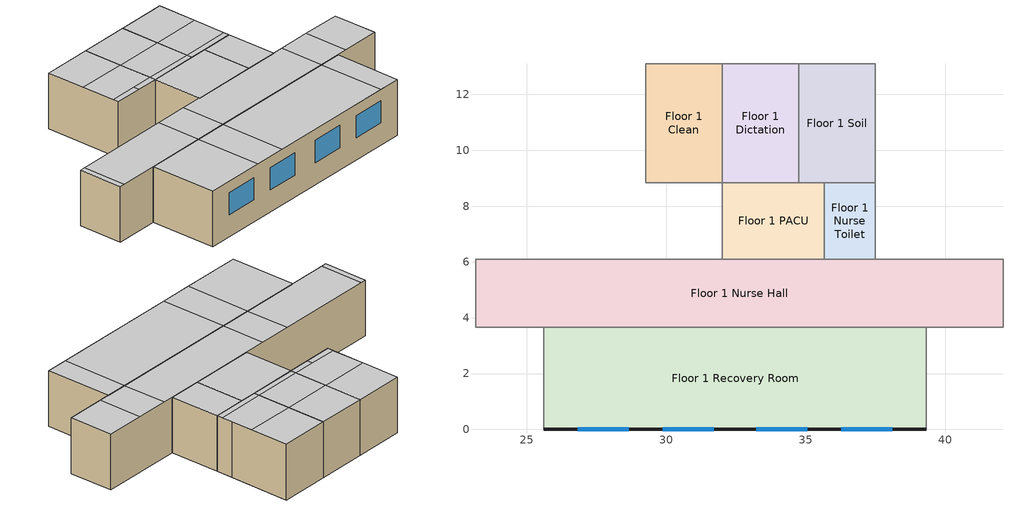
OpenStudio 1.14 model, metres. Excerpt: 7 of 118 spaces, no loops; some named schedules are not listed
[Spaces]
Floor 1 Clean
 floor ground: 32,13.11 32,8.84 29.26,8.84 29.26,13.11 z0
 wall to Floor 1 Nurse Station: 29.26,8.84 32,8.84 z0:3.05
 wall to Floor 1 Humid: 32,13.11 29.26,13.11 z0:3.05
 wall to Floor 1 Nourishment: 29.26,13.11 29.26,8.84 z0:3.05
 wall to Floor 1 Dictation: 32,8.84 32,13.11 z0:3.05
 ceiling to Floor 2 Exam Hall 2: 30.78,8.84 30.78,9.14 29.26,9.14 29.26,8.84 z3.05
 ceiling to Floor 2 Exam 3: 32,8.84 32,9.14 30.78,9.14 30.78,8.84 z3.05
 ceiling to Floor 2 Reception Hall: 32,9.14 32,10.97 29.26,10.97 29.26,9.14 z3.05
 ceiling to Floor 2 X-Ray: 32,10.97 32,13.11 29.26,13.11 29.26,10.97 z3.05
Floor 1 Soil
 floor ground: 37.49,13.11 37.49,8.84 34.75,8.84 34.75,13.11 z0
 wall to Floor 1 PACU: 34.75,8.84 35.66,8.84 z0:3.05
 wall to Floor 1 Soil Work: 37.49,8.84 37.49,9.75 z0:3.05
 wall to Floor 1 Clean Work: 37.49,9.75 37.49,13.11 z0:3.05
 wall to Floor 1 Nurse Toilet: 35.66,8.84 37.49,8.84 z0:3.05
 wall to Floor 1 Dictation: 34.75,13.11 34.75,8.84 z0:3.05
 wall to Floor 1 Sterile Storage: 37.49,13.11 34.75,13.11 z0:3.05
 ceiling to Floor 2 X-Ray: 37.49,10.97 37.49,13.11 34.75,13.11 34.75,10.97 z3.05
 ceiling to Floor 2 Exam 3: 37.49,8.84 37.49,9.14 34.75,9.14 34.75,8.84 z3.05
 ceiling to Floor 2 Reception Hall: 37.49,9.14 37.49,10.97 34.75,10.97 34.75,9.14 z3.05
Floor 1 PACU
 floor ground: 35.66,8.84 35.66,6.1 32,6.1 32,8.84 z0
 wall to Floor 1 Nurse Toilet: 35.66,6.1 35.66,8.84 z0:3.05
 wall to Floor 1 Nurse Station: 32,8.84 32,6.1 z0:3.05
 wall to Floor 1 Nurse Hall: 32,6.1 35.66,6.1 z0:3.05
 wall to Floor 1 Dictation: 34.75,8.84 32,8.84 z0:3.05
 ceiling to Floor 2 Exam 3: 35.66,6.1 35.66,8.84 32,8.84 32,6.1 z3.05
Floor 1 Recovery Room
 floor ground: 39.32,3.66 39.32,0 25.6,0 25.6,3.66 z0
 wall outside: 25.6,0 39.32,0 z0:3.05
 wall to Floor 1 Anesthesia: 39.32,0 39.32,3.66 z0:3.05
 wall to Floor 1 Step Down: 25.6,3.66 25.6,0 z0:3.05
 wall to Floor 1 Nurse Hall: 39.32,3.66 25.6,3.66 z0:3.05
 window: 26.82,0 28.65,0 / 36.27,0 38.1,0 / 33.22,0 35.05,0 / 29.87,0 31.7,0 z1.22:2.44
 ceiling to Floor 2 Exam Hall 3: 39.32,0 39.32,3.66 38.1,3.66 38.1,0 z3.05
 ceiling to Floor 2 Exam 3: 38.1,0 38.1,3.66 30.78,3.66 30.78,0 z3.05
 ceiling to Floor 2 Exam Hall 2: 30.78,0 30.78,3.66 28.96,3.66 28.96,0 z3.05
 ceiling to Floor 2 Exam 2: 28.96,0 28.96,3.66 25.6,3.66 25.6,0 z3.05
Floor 1 Nurse Toilet
 floor ground: 37.49,8.84 37.49,6.1 35.66,6.1 35.66,8.84 z0
 wall to Floor 1 Soil Work: 37.49,6.1 37.49,8.84 z0:3.05
 wall to Floor 1 Nurse Hall: 35.66,6.1 37.49,6.1 z0:3.05
 ceiling to Floor 2 Exam 3: 37.49,6.1 37.49,8.84 35.66,8.84 35.66,6.1 z3.05
Floor 1 Nurse Hall
 floor ground: 42.06,6.1 42.06,3.66 23.16,3.66 23.16,6.1 z0
 wall to Floor 1 Soil Work: 42.06,6.1 37.49,6.1 z0:3.05
 wall to Floor 1 Step Down: 23.16,3.66 25.6,3.66 z0:3.05
 wall to Floor 1 Sterile Hall: 42.06,3.66 42.06,6.1 z0:3.05
 wall to Floor 1 Pre-Op Hall: 23.16,6.1 23.16,3.66 z0:3.05
 wall to Floor 1 Anesthesia: 39.32,3.66 42.06,3.66 z0:3.05
 wall to Floor 1 Nurse Station: 32,6.1 23.16,6.1 z0:3.05
 ceiling to Floor 2 Exam 2: 28.96,3.66 28.96,6.1 23.47,6.1 23.47,3.66 z3.05
 ceiling to Floor 2 Storage 1: 42.06,3.66 42.06,6.1 39.93,6.1 39.93,3.66 z3.05
 ceiling to Floor 2 Exam Hall 1: 23.47,3.66 23.47,6.1 23.16,6.1 23.16,3.66 z3.05
 ceiling to Floor 2 Exam Hall 2: 30.78,3.66 30.78,6.1 28.96,6.1 28.96,3.66 z3.05
 ceiling to Floor 2 Exam 3: 38.1,3.66 38.1,6.1 30.78,6.1 30.78,3.66 z3.05
 ceiling to Floor 2 Exam Hall 3: 39.93,3.66 39.93,6.1 38.1,6.1 38.1,3.66 z3.05
Floor 1 Dictation
 floor ground: 34.75,13.11 34.75,8.84 32,8.84 32,13.11 z0
 wall to Floor 1 Sterile Storage: 34.75,13.11 32,13.11 z0:3.05
 ceiling to Floor 2 Exam 3: 34.75,8.84 34.75,9.14 32,9.14 32,8.84 z3.05
 ceiling to Floor 2 X-Ray: 34.75,10.97 34.75,13.11 32,13.11 32,10.97 z3.05
 ceiling to Floor 2 Reception Hall: 34.75,9.14 34.75,10.97 32,10.97 32,9.14 z3.05
[Site]
Phoenix Sky Harbor Intl Ap_AZ_USA: Latitude {deg}=33.45; Longitude {deg}=-111.98; Time Zone {hr}=-7; Elevation {m}=337; Terrain=City
[Building]
90.1-2013-Outpatient-ASHRAE 169-2B created: 2018-06-08 20:05:11 -0700: North Axis {deg}=0; Default Construction Set=90.1-2013 - Outpatient - ASHRAE 169-2B; Standards Building Type=Outpatient
[Site:GroundTemperature:BuildingSurface]
20.68, 20.68, 20.8, 20.94, 21.05, 22.07, 22.31, 22.34, 22.31, 21.3, 21.03, 20.78
[Site:WaterMainsTemperature]
Calculation Method=Correlation; Annual Average Outdoor Air Temperature {C}=23.775; Maximum Difference In Monthly Average Outdoor Air Temperatures {deltaC}=23.9
[SizingPeriod:DesignDay] Barometric Pressure {Pa}=97342; Sky Clearness=0; Rain Indicator=0; Snow Indicator=0; Day of Month=21; Daylight Saving Time Indicator=0; Humidity Indicating Type=Wetbulb; Dry-Bulb Temperature Range Modifier Type=DefaultMultipliers
Name | Maximum Dry-Bulb Temperature {C} | Daily Dry-Bulb Temperature Range {deltaC} | Humidity Indicating Conditions at Maximum Dry-Bulb | Wind Speed {m/s} | Wind Direction {deg} | Month | Day Type | Solar Model Indicator | ASHRAE Taub | ASHRAE Taud
Phoenix Sky Harbor Intl Ap Ann Htg 99.6% Condns DB | 3.7 | 0 | 3.7 | 1.7 | 100 | 12 | WinterDesignDay | ASHRAEClearSky
Phoenix Sky Harbor Intl Ap Ann Clg .4% Condns DB=>MWB | 43.4 | 12 | 21.1 | 4.1 | 260 | 7 | SummerDesignDay | ASHRAETau | 0.588 | 1.653
[ClimateZones]
Climate Zone Value 1=2B
[Material:NoMass] Thermal Absorptance=0.9; Solar Absorptance=0.7
Name | Roughness | Thermal Resistance {m2-K/W} | Visible Absorptance
CP02 CARPET PAD | VeryRough | 0.21648 | 0.8
Typical Insulation R-6.78; Typical Insulation R-6.78 1 | Smooth | 1.19347 | 0.7
Typical Carpet Pad | Smooth | 0.21648 | 0.8
Typical Insulation R-9.73 | Smooth | 1.71283 | 0.7
Typical Insulation R-24.52 | Smooth | 4.31889 | 0.7
Typical Insulation R-0.58; Typical Insulation R-0.58 1 | Smooth | 0.101875 | 0.7
Typical Insulation R-1.15 | Smooth | 0.202527 | 0.7
Typical Insulation R-9.34 | Smooth | 1.64441 | 0.7
Typical Insulation R-23.61 | Smooth | 4.15799 | 0.7
Typical Insulation | Smooth | 0.0282222 | 0.7
[Material]
Name | Roughness | Thickness {m} | Conductivity {W/m-K} | Density {kg/m3} | Specific Heat {J/kg-K} | Thermal Absorptance | Solar Absorptance | Visible Absorptance
100mm Normalweight concrete floor | MediumSmooth | 0.1016 | 2.31 | 2322 | 832
G01 13mm gypsum board | Smooth | 0.0127 | 0.16 | 800 | 1090 | 0.9 | 0.7 | 0.5
4 in. Normalweight Concrete Floor | MediumRough | 0.1016 | 2.31 | 2322 | 832 | 0.9 | 0.7 | 0.7
25mm Stucco | Smooth | 0.0254 | 0.72 | 1856 | 840 | 0.9 | 0.7 | 0.7
5/8 in. Gypsum Board | MediumSmooth | 0.0159 | 0.16 | 800 | 1090 | 0.9 | 0.7 | 0.7
Roof Membrane - Highly Reflective | VeryRough | 0.0095 | 0.16 | 1121.29 | 1460 | 0.75 | 0.45 | 0.7
Metal Roof Surface; F08 Metal surface | Smooth | 0.0008 | 45.28 | 7824 | 500 | 0.9 | 0.7 | 0.7
8 in. Normalweight Concrete Floor | MediumRough | 0.2032 | 2.31 | 2322 | 832 | 0.9 | 0.7 | 0.7
8 in. Concrete Block Basement Wall | MediumRough | 0.2032 | 1.326 | 1842 | 912 | 0.9 | 0.7 | 0.7
G05 25mm wood | MediumSmooth | 0.0254 | 0.15 | 608 | 1630 | 0.9 | 0.5 | 0.5
Metal Siding | Smooth | 0.0015 | 44.96 | 7688.86 | 410 | 0.9 | 0.7 | 0.7
1/2IN Gypsum | Smooth | 0.0127 | 0.16 | 784.9 | 830 | 0.9 | 0.4 | 0.4
6 in. Normalweight Concrete Floor | MediumRough | 0.1524 | 2.31 | 2322 | 832 | 0.9 | 0.7 | 0.7
Std Wood 6inch | MediumSmooth | 0.15 | 0.12 | 540 | 1210 | 0.9 | 0.7 | 0.7
[Construction]
Typical Insulated Exterior Mass Floor R-9.35: Typical Insulation R-6.78, 4 in. Normalweight Concrete Floor, Typical Carpet Pad
Typical Insulated Steel Framed Exterior Wall R-11.9: 25mm Stucco, 5/8 in. Gypsum Board, Typical Insulation R-9.73, 5/8 in. Gypsum Board
Typical IEAD Roof - Highly Reflective R-25.64: Roof Membrane - Highly Reflective, Typical Insulation R-24.52, Metal Roof Surface
Typical Interior Floor: 100mm Normalweight concrete floor, CP02 CARPET PAD
Typical Interior Wall: G01 13mm gypsum board, G01 13mm gypsum board
Typical Interior Ceiling: CP02 CARPET PAD, 100mm Normalweight concrete floor
Typical Insulated Carpeted 8in Slab Floor: 8 in. Normalweight Concrete Floor, Typical Carpet Pad
Typical Insulated Basement Mass Wall: 8 in. Concrete Block Basement Wall
U 0.60 SHGC 0.25 Dbl 2.5mm air: Glass_2175_LayerAvg, Gap_1_W_0_0025, Glass_2022F_LayerAvg
Typical Insulated Metal Door R-1.43: F08 Metal surface, Typical Insulation R-0.58
Typical Overhead Door R-2.0: Typical Insulation R-1.15
Window_U_0.65_SHGC_0.35_Skylight_Frame_Width_2.339_in: Glass_2052_LayerAvg, Gap_1_W_0_0024, Glass_2027F_LayerAvg
Typical Interior Window: Clear 3mm
Typical Interior Door; Typical Interior Partition: G05 25mm wood
Typical Insulated Exterior Mass Floor R-9.35 1: Typical Insulation R-6.78 1, 4 in. Normalweight Concrete Floor, Typical Carpet Pad
Typical Insulated Metal Building Wall R-10.64: Metal Siding, Typical Insulation R-9.34, 1/2IN Gypsum
Typical Insulated Metal Building Roof R-24.39: Metal Roof Surface, Typical Insulation R-23.61
Typical Insulated Carpeted 6in Slab Floor: 6 in. Normalweight Concrete Floor, Typical Carpet Pad
Typical Insulated Metal Door R-1.43 1: F08 Metal surface, Typical Insulation R-0.58 1
Typical Overhead Door: Typical Insulation
InteriorFurnishings: Std Wood 6inch
[DefaultConstructionSet] Interior Partition Construction=Typical Interior Partition
Name | Default Exterior Surface Constructions | Default Interior Surface Constructions | Default Ground Contact Surface Constructions | Default Exterior SubSurface Constructions | Default Interior SubSurface Constructions
90.1-2013 - Outpatient - ASHRAE 169-2B | Default Surface Constructions 1 | Default Surface Constructions 2 | Default Surface Constructions 3 | Default Sub Surface Constructions 1 | Default Sub Surface Constructions 2
90.1-2013 - Outpatient - Office - ASHRAE 169-2B | Default Surface Constructions 4 | Default Surface Constructions 5 | Default Surface Constructions 6 | Default Sub Surface Constructions 3 | Default Sub Surface Constructions 4
[DefaultSurfaceConstructions]
Name | Floor Construction | Wall Construction | Roof Ceiling Construction
Default Surface Constructions 1 | Typical Insulated Exterior Mass Floor R-9.35 | Typical Insulated Steel Framed Exterior Wall R-11.9 | Typical IEAD Roof - Highly Reflective R-25.64
Default Surface Constructions 2; Default Surface Constructions 5 | Typical Interior Floor | Typical Interior Wall | Typical Interior Ceiling
Default Surface Constructions 3 | Typical Insulated Carpeted 8in Slab Floor | Typical Insulated Basement Mass Wall
Default Surface Constructions 4 | Typical Insulated Exterior Mass Floor R-9.35 1 | Typical Insulated Metal Building Wall R-10.64 | Typical Insulated Metal Building Roof R-24.39
Default Surface Constructions 6 | Typical Insulated Carpeted 6in Slab Floor | Typical Insulated Basement Mass Wall
[DefaultSubSurfaceConstructions]
Name | Fixed Window Construction | Operable Window Construction | Door Construction | Overhead Door Construction | Skylight Construction | Tubular Daylight Dome Construction | Tubular Daylight Diffuser Construction
Default Sub Surface Constructions 1 | U 0.60 SHGC 0.25 Dbl 2.5mm air | U 0.60 SHGC 0.25 Dbl 2.5mm air | Typical Insulated Metal Door R-1.43 | Typical Overhead Door R-2.0 | Window_U_0.65_SHGC_0.35_Skylight_Frame_Width_2.339_in | Typical Interior Window | Typical Interior Window
Default Sub Surface Constructions 2; Default Sub Surface Constructions 4 | Typical Interior Window | Typical Interior Window | Typical Interior Door
Default Sub Surface Constructions 3 | U 0.60 SHGC 0.25 Dbl 2.5mm air | U 0.60 SHGC 0.25 Dbl 2.5mm air | Typical Insulated Metal Door R-1.43 1 | Typical Overhead Door | Window_U_0.65_SHGC_0.35_Skylight_Frame_Width_2.339_in | Typical Interior Window | Typical Interior Window
[WindowMaterial:Glazing] Optical Data Type=SpectralAverage; Infrared Transmittance at Normal Incidence=0; Back Side Infrared Hemispherical Emissivity=0.84; Dirt Correction Factor for Solar and Visible Transmittance=1; Solar Diffusing=No
Name | Thickness {m} | Solar Transmittance at Normal Incidence | Front Side Solar Reflectance at Normal Incidence | Back Side Solar Reflectance at Normal Incidence | Visible Transmittance at Normal Incidence | Front Side Visible Reflectance at Normal Incidence | Back Side Visible Reflectance at Normal Incidence | Front Side Infrared Hemispherical Emissivity | Conductivity {W/m-K}
Glass_2175_LayerAvg | 0.0086 | 0.167758 | 0.217606 | 0.437978 | 0.416044 | 0.078729 | 0.10654 | 0.84 | 1
Glass_2022F_LayerAvg | 0.0039 | 0.355897 | 0.394095 | 0.265645 | 0.677694 | 0.042734 | 0.05547 | 0.046 | 1
Glass_2052_LayerAvg | 0.00837 | 0.507767 | 0.054228 | 0.0544931 | 0.586833 | 0.05805 | 0.058397 | 0.84 | 1
Glass_2027F_LayerAvg | 0.004 | 0.369744 | 0.470069 | 0.340935 | 0.765222 | 0.0546 | 0.073741 | 0.03675 | 1
Clear 3mm | 0.003 | 0.837 | 0.075 | 0.075 | 0.898 | 0.081 | 0.081 | 0.84 | 0.9
[WindowMaterial:Gas] Gas Type=Air
Name | Thickness {m}
Gap_1_W_0_0025 | 0.0025
Gap_1_W_0_0024 | 0.0024
[Space] Building Story=Building Story 1; Part of Total Floor Area=Yes
Name | Space Type | Thermal Zone
Floor 1 Clean | Outpatient CleanWork | Floor 1 Clean ZN
Floor 1 Soil | Outpatient Soil Work | Floor 1 Soil ZN
Floor 1 Dictation | Outpatient Office | Floor 1 Dictation ZN
Floor 1 PACU | Outpatient PACU | Floor 1 PACU ZN
Floor 1 Recovery Room | Outpatient PACU | Floor 1 Recovery Room ZN
Floor 1 Nurse Toilet | Outpatient Toilet | Floor 1 Nurse Toilet ZN
Floor 1 Nurse Hall | Outpatient Hall | Floor 1 Nurse Hall ZN
[SpaceType] Standards Building Type=Outpatient
Name | Default Schedule Set | Design Specification Outdoor Air Object | Standards Space Type | Default Construction Set
Outpatient CleanWork | Outpatient CleanWork Schedule Set | Outpatient CleanWork Ventilation | CleanWork
Outpatient Hall | Outpatient Hall Schedule Set | Outpatient Hall Ventilation | Hall
Outpatient Office | Outpatient Office Schedule Set | Outpatient Office Ventilation | Office | 90.1-2013 - Outpatient - Office - ASHRAE 169-2B
Outpatient PACU | Outpatient PACU Schedule Set | Outpatient PACU Ventilation | PACU
Outpatient Soil Work | Outpatient Soil Work Schedule Set | Outpatient Soil Work Ventilation | Soil Work
Outpatient Toilet | Outpatient Toilet Schedule Set | Outpatient Toilet Ventilation | Toilet
[People:Definition] Number of People Calculation Method=People/Area; Fraction Radiant=0.3
Name | People per Space Floor Area {person/m2}
Outpatient CleanWork People Definition; Outpatient PACU People Definition; Outpatient Soil Work People Definition | 0.215493
Outpatient Office People Definition | 0.0538196
[People] Work Efficiency Schedule=Work Efficiency Schedule; Clothing Insulation Schedule=Clothing Schedule; Air Velocity Schedule=Air Velocity Schedule
Name | People Definition | Space or SpaceType
Outpatient CleanWork People | Outpatient CleanWork People Definition | Outpatient CleanWork
Outpatient Office People | Outpatient Office People Definition | Outpatient Office
Outpatient PACU People | Outpatient PACU People Definition | Outpatient PACU
Outpatient Soil Work People | Outpatient Soil Work People Definition | Outpatient Soil Work
[Lights:Definition] Design Level Calculation Method=Watts/Area; Fraction Radiant=0.7; Fraction Visible=0.2
Name | Watts per Space Floor Area {W/m2}
Outpatient CleanWork Lights Definition; Outpatient Soil Work Lights Definition | 17.8681
Outpatient Hall Lights Definition | 8.52502
Outpatient Office Lights Definition | 11.9479
Outpatient PACU Lights Definition | 12.3785
Outpatient Toilet Lights Definition | 10.5486
[Lights] Fraction Replaceable=1
Name | Lights Definition | Space or SpaceType
Outpatient CleanWork Lights | Outpatient CleanWork Lights Definition | Outpatient CleanWork
Outpatient Hall Lights | Outpatient Hall Lights Definition | Outpatient Hall
Outpatient Office Lights | Outpatient Office Lights Definition | Outpatient Office
Outpatient PACU Lights | Outpatient PACU Lights Definition | Outpatient PACU
Outpatient Soil Work Lights | Outpatient Soil Work Lights Definition | Outpatient Soil Work
Outpatient Toilet Lights | Outpatient Toilet Lights Definition | Outpatient Toilet
[ElectricEquipment:Definition] Design Level Calculation Method=Watts/Area; Fraction Radiant=0.5
Name | Watts per Space Floor Area {W/m2}
Outpatient CleanWork Elec Equip Definition; Outpatient Soil Work Elec Equip Definition | 21.5278
Outpatient Hall Elec Equip Definition; Outpatient Toilet Elec Equip Definition | 4.30556
Outpatient Office Elec Equip Definition | 11.8403
Outpatient PACU Elec Equip Definition | 32.2917
[ElectricEquipment]
Name | Electric Equipment Definition | Space or SpaceType
Outpatient CleanWork Elec Equip | Outpatient CleanWork Elec Equip Definition | Outpatient CleanWork
Outpatient Hall Elec Equip | Outpatient Hall Elec Equip Definition | Outpatient Hall
Outpatient Office Elec Equip | Outpatient Office Elec Equip Definition | Outpatient Office
Outpatient PACU Elec Equip | Outpatient PACU Elec Equip Definition | Outpatient PACU
Outpatient Soil Work Elec Equip | Outpatient Soil Work Elec Equip Definition | Outpatient Soil Work
Outpatient Toilet Elec Equip | Outpatient Toilet Elec Equip Definition | Outpatient Toilet
[DesignSpecification:OutdoorAir]
Name | Outdoor Air Method | Outdoor Air Flow per Floor Area {m3/s-m2} | Outdoor Air Flow per Person {m3/s-person} | Outdoor Air Flow Rate {m3/s} | Outdoor Air Flow Air Changes per Hour {1/hr}
Outpatient CleanWork Ventilation; Outpatient Soil Work Ventilation | Sum | 0.001524
Outpatient Hall Ventilation | Sum | 0.0003048 | 0 | 0 | 0
Outpatient Office Ventilation | Sum | 0.0004318 | 0 | 0 | 0
Outpatient PACU Ventilation | Sum | 0.00270764 | 0.00235974
Outpatient Toilet Ventilation |  | 0 | 0 | 0 | 0
[DefaultScheduleSet] Number of People Schedule=OutPatientHealthCare BLDG_OCC_SCH; People Activity Level Schedule=OutPatientHealthCare ACTIVITY_SCH; Electric Equipment Schedule=OutPatientHealthCare BLDG_EQUIP_SCH_2013; Infiltration Schedule=OutPatientHealthCare INFIL_SCH
Name | Lighting Schedule
Outpatient CleanWork Schedule Set; Outpatient Toilet Schedule Set | OutPatientHealthCare BLDG_LIGHT_SCH
Outpatient Hall Schedule Set | OutPatientHealthCare BLDG_LIGHT_CORRIDOR_SCH
Outpatient Office Schedule Set | OutPatientHealthCare BLDG_LIGHT_OFFICE_SCH_20102013
Outpatient PACU Schedule Set; Outpatient Soil Work Schedule Set | OutPatientHealthCare BLDG_LIGHT_EXAM_SCH
[ThermostatSetpoint:DualSetpoint] Heating Setpoint Temperature Schedule=OutPatientHealthCare HTGSETP_SCH_YES_OPTIMUM; Cooling Setpoint Temperature Schedule=OutPatientHealthCare CLGSETP_SCH_YES_OPTIMUM
Outpatient CleanWork Thermostat 1; Outpatient Hall Thermostat 4; Outpatient Soil Work Thermostat 2; Outpatient PACU Thermostat 2; Outpatient Toilet Thermostat 9; Outpatient PACU Thermostat 3; Outpatient Office Thermostat 10
[SpaceInfiltration:DesignFlowRate]
Floor 1 Recovery Room Infiltration: Space or SpaceType=Floor 1 Recovery Room; Schedule=OutPatientHealthCare INFIL_SCH; Design Flow Rate Calculation Method=Flow/ExteriorArea; Flow per Exterior Surface Area {m3/s-m2}=0.000569573; Constant Term Coefficient=0; Temperature Term Coefficient=0; Velocity Term Coefficient=0.224; Velocity Squared Term Coefficient=0
[InternalMass:Definition]
Internal Mass Definition 1: Construction=InteriorFurnishings; Design Level Calculation Method=SurfaceArea/Area; Surface Area per Space Floor Area=2
[InternalMass] Internal Mass Definition=Internal Mass Definition 1
Name | Space or SpaceType
Floor 1 Clean Mass | Floor 1 Clean
Floor 1 Dictation Mass | Floor 1 Dictation
Floor 1 Nurse Hall Mass | Floor 1 Nurse Hall
Floor 1 Nurse Toilet Mass; Floor 1 Nurse Toilet Mass 1 | Floor 1 Nurse Toilet
Floor 1 PACU Mass | Floor 1 PACU
Floor 1 Recovery Room Mass | Floor 1 Recovery Room
Floor 1 Soil Mass; Floor 1 Soil Mass 1 | Floor 1 Soil
[ThermalZone] Use Ideal Air Loads=No
Name | Thermostat
Floor 1 Clean ZN | Outpatient CleanWork Thermostat 1
Floor 1 Nurse Hall ZN | Outpatient Hall Thermostat 4
Floor 1 Soil ZN | Outpatient Soil Work Thermostat 2
Floor 1 Recovery Room ZN | Outpatient PACU Thermostat 2
Floor 1 Nurse Toilet ZN | Outpatient Toilet Thermostat 9
Floor 1 PACU ZN | Outpatient PACU Thermostat 3
Floor 1 Dictation ZN | Outpatient Office Thermostat 10
[Exterior:Lights:Definition]
Name | Design Level {W}
Occ Sensing Exterior Lights Def | 8235.95
NonDimming Exterior Lights Def | 139.05
[Exterior:Lights] Control Option=AstronomicalClock
Name | Exterior Lights Definition | Schedule
Occ Sensing Exterior Lights Def | Occ Sensing Exterior Lights Def | OutPatientHealthCare Exterior_lighting_schedule_b
NonDimming Exterior Lights Def | NonDimming Exterior Lights Def | OutPatientHealthCare Exterior_lighting_schedule_a
[BuildingStory]
Building Story 1: Nominal Z Coordinate {m}=0
[EnergyManagementSystem:Sensor] Output Variable or Output Meter Index Key=Environment; Output Variable or Output Meter=Site Outdoor Air Drybulb Temperature
OAT; OAT_1
[EnergyManagementSystem:Actuator] Actuated Component Type=Schedule:Year; Actuated Component Control Type=Schedule Value
Name | Actuated Component
PVAVOutpatientF1HtgSch0; PVAVOutpatientF1HtgSch1; PVAVOutpatientF2F3HtgSch0; PVAVOutpatientF2F3HtgSch1 | OutPatientHealthCare HTGSETP_SCH_YES_OPTIMUM
PVAVOutpatientF1ClgSch0; PVAVOutpatientF2F3ClgSch0 | OutPatientHealthCare CLGSETP_SCH_YES_OPTIMUM
PVAVOutpatientF1ClgSch1; PVAVOutpatientF2F3ClgSch1 | OutPatientHealthCare CLGSETP_SCH_NO_SETBACK
PVAVOutpatientF1HtgSch2 | OutPatientHealthCare OR_HTGSETP_SCH
PVAVOutpatientF1ClgSch2 | OutPatientHealthCare OR_CLGSETP_SCH
[EnergyManagementSystem:Program]
PVAVOutpatientF1OptimumStartProg0: IF DaylightSavings==0 && DayOfWeek>1 && Hour==5 && OAT<23.9 && OAT>1.7; SET PVAVOutpatientF1ClgSch0 = 29.4; SET PVAVOutpatientF1HtgSch0 = 15.6; ELSEIF DaylightSavings==0 && DayOfWeek==1 && Hour==7 && OAT<23.9 && OAT>1.7; SET PVAVOutpatientF1ClgSch0 = 29.4; SET PVAVOutpatientF1HtgSch0 = 15.6; ELSEIF DaylightSavings==1 && DayOfWeek>1 && Hour==4 && OAT<23.9 && OAT>1.7; SET PVAVOutpatientF1ClgSch0 = 29.4; SET PVAVOutpatientF1HtgSch0 = 15.6; ELSEIF DaylightSavings==1 && DayOfWeek==1 && Hour==6 && OAT<23.9 && OAT>1.7; SET PVAVOutpatientF1ClgSch0 = 29.4; SET PVAVOutpatientF1HtgSch0 = 15.6; ELSE; SET PVAVOutpatientF1ClgSch0 = NULL; SET PVAVOutpatientF1HtgSch0 = NULL; ENDIF
PVAVOutpatientF1OptimumStartProg1: IF DaylightSavings==0 && DayOfWeek>1 && Hour==5 && OAT<23.9 && OAT>1.7; SET PVAVOutpatientF1ClgSch1 = 29.4; SET PVAVOutpatientF1HtgSch1 = 15.6; ELSEIF DaylightSavings==0 && DayOfWeek==1 && Hour==7 && OAT<23.9 && OAT>1.7; SET PVAVOutpatientF1ClgSch1 = 29.4; SET PVAVOutpatientF1HtgSch1 = 15.6; ELSEIF DaylightSavings==1 && DayOfWeek>1 && Hour==4 && OAT<23.9 && OAT>1.7; SET PVAVOutpatientF1ClgSch1 = 29.4; SET PVAVOutpatientF1HtgSch1 = 15.6; ELSEIF DaylightSavings==1 && DayOfWeek==1 && Hour==6 && OAT<23.9 && OAT>1.7; SET PVAVOutpatientF1ClgSch1 = 29.4; SET PVAVOutpatientF1HtgSch1 = 15.6; ELSE; SET PVAVOutpatientF1ClgSch1 = NULL; SET PVAVOutpatientF1HtgSch1 = NULL; ENDIF
PVAVOutpatientF1OptimumStartProg2: IF DaylightSavings==0 && DayOfWeek>1 && Hour==5 && OAT<23.9 && OAT>1.7; SET PVAVOutpatientF1ClgSch2 = 29.4; SET PVAVOutpatientF1HtgSch2 = 15.6; ELSEIF DaylightSavings==0 && DayOfWeek==1 && Hour==7 && OAT<23.9 && OAT>1.7; SET PVAVOutpatientF1ClgSch2 = 29.4; SET PVAVOutpatientF1HtgSch2 = 15.6; ELSEIF DaylightSavings==1 && DayOfWeek>1 && Hour==4 && OAT<23.9 && OAT>1.7; SET PVAVOutpatientF1ClgSch2 = 29.4; SET PVAVOutpatientF1HtgSch2 = 15.6; ELSEIF DaylightSavings==1 && DayOfWeek==1 && Hour==6 && OAT<23.9 && OAT>1.7; SET PVAVOutpatientF1ClgSch2 = 29.4; SET PVAVOutpatientF1HtgSch2 = 15.6; ELSE; SET PVAVOutpatientF1ClgSch2 = NULL; SET PVAVOutpatientF1HtgSch2 = NULL; ENDIF
